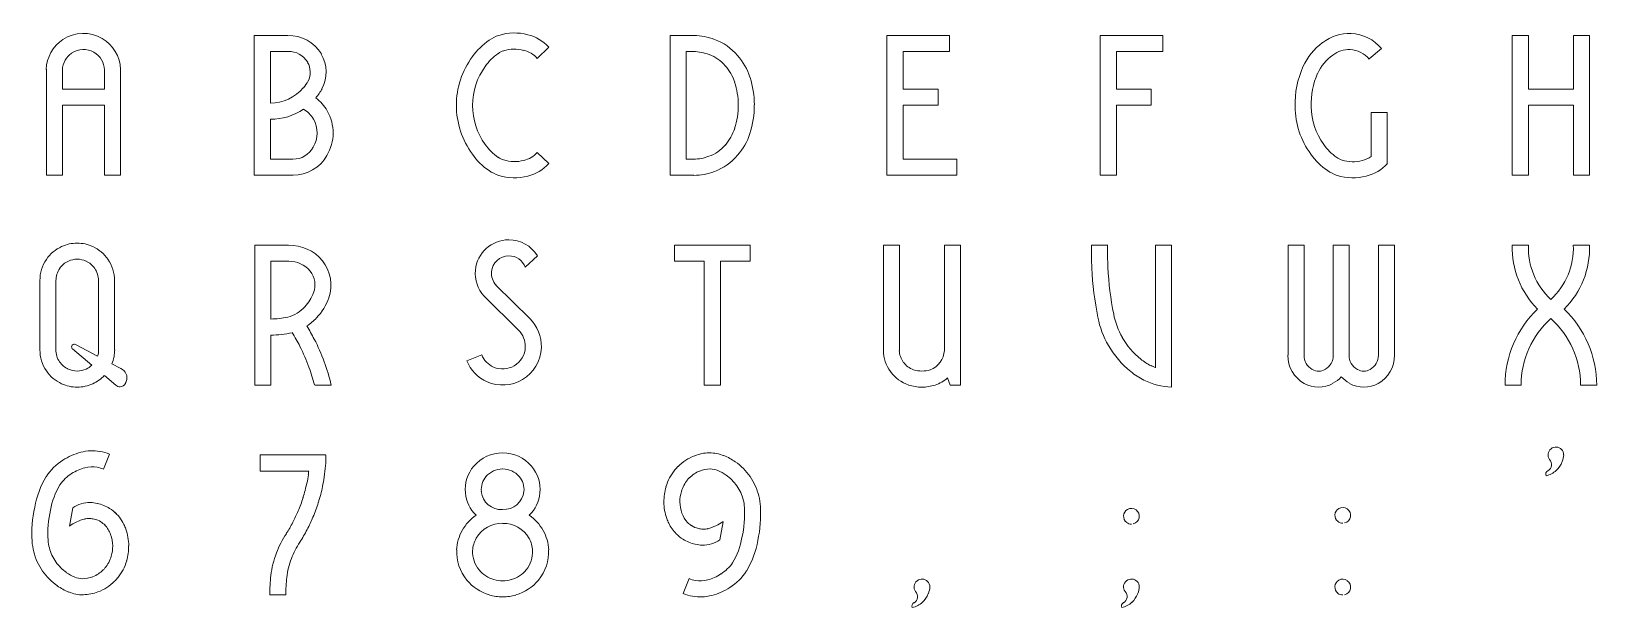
# Model space of a CAD drawing. Header units: inches. Extents: x 0.6 to 23.8, y 139.4 to 143.5.
# Drawn here: x 0.63 to 11.83, y 139.41 to 143.53 of the extents above; entities that cross this region are included whole.
import ezdxf

# ---------------------------------------------------------------- set-up
doc = ezdxf.new("R2010")
doc.units = ezdxf.units.IN
doc.header["$MEASUREMENT"] = 0
doc.layers.add('99', color=7, linetype='Continuous')

# ---------------------------------------------------------------- blocks, each defined once
blk = doc.blocks.new('VMA')
at = {"color": 7, "linetype": 'Continuous', "lineweight": 5}
for p, q in [((-0.265, 0), (-0.265, 0.758)), ((-0.15, 0.617), (-0.15, 0.754)), ((0.151, 0.754), (0.151, 0.617)), ((0.265, 0.758), (0.265, 0)), ((0.151, 0.617), (-0.15, 0.617)), ((-0.15, 0), (-0.15, 0.502)), ((-0.15, 0.502), (0.151, 0.502)), ((0.151, 0.502), (0.151, 0)), ((-0.265, 0), (-0.15, 0)), ((0.151, 0), (0.265, 0))]:
    blk.add_line(p, q, dxfattribs=at)
for centre, radius, start, end in [((0, 0.749), 0.266, 59.8179, 123.3777), ((0, 0.749), 0.266, 123.3619, 178.137), ((0, 0.75), 0.15, 59.808, 123.4448), ((0, 0.749), 0.266, 1.8906, 59.808), ((0, 0.749), 0.15, 123.3353, 178.1697), ((0, 0.749), 0.151, 1.8143, 59.8173)]:
    blk.add_arc(centre, radius, start, end, dxfattribs=at)
blk = doc.blocks.new('VMB')
at = {"color": 7, "linetype": 'Continuous', "lineweight": 5}
for p, q in [((-0.278, 0), (-0.278, 1)), ((-0.278, 1), (-0.037, 1)), ((-0.035, 0.885), (-0.162, 0.885)), ((-0.162, 0.885), (-0.162, 0.516)), ((-0.162, 0.401), (-0.162, 0.115)), ((-0.162, 0.115), (-0.001, 0.115)), ((0, 0), (-0.278, 0))]:
    blk.add_line(p, q, dxfattribs=at)
for centre, radius, start, end in [((-0.032, 0.725), 0.275, 31.2804, 91.102), ((-0.032, 0.726), 0.16, 31.1755, 91.1616), ((-0.019, 0.738), 0.142, 333.383, 29.4535), ((-0.019, 0.738), 0.256, 332.1159, 30.3199), ((-0.166, 0.828), 0.314, 320.0568, 330.7762), ((-0.162, 0.823), 0.307, 269.8264, 320.1863), ((-0.166, 0.829), 0.429, 320.0252, 330.7288), ((-0.161, 0.823), 0.422, 269.8504, 304.0219), ((-0.024, 0.304), 0.196, 30.1924, 59.8076), ((-0.025, 0.303), 0.313, 30.3233, 53.1137), ((-0.025, 0.303), 0.312, 328.9397, 30.3408), ((-0.024, 0.303), 0.197, 328.8826, 30.4335), ((-0.001, 0.281), 0.166, 270.256, 331.3687), ((-0.001, 0.28), 0.28, 270.2407, 330.4218)]:
    blk.add_arc(centre, radius, start, end, dxfattribs=at)
blk = doc.blocks.new('VMC')
at = {"color": 7, "linetype": 'Continuous', "lineweight": 5}
for p, q in [((0.331, 0.916), (0.248, 0.836)), ((0.248, 0.164), (0.331, 0.084))]:
    blk.add_line(p, q, dxfattribs=at)
for centre, radius, start, end in [((0.084, 0.643), 0.375, 75.1286, 107.351), ((0.161, 0.585), 0.46, 124.1217, 145.0544), ((0.051, 0.756), 0.257, 107.7425, 125.1245), ((0.084, 0.641), 0.261, 75.0596, 107.2352), ((0.108, 0.712), 0.302, 42.5424, 76.2383), ((0.254, 0.501), 0.585, 143.5122, 180.1018), ((0.161, 0.585), 0.345, 123.8017, 145.7674), ((0.052, 0.754), 0.144, 108.1016, 125.1489), ((0.108, 0.712), 0.187, 41.616, 76.6133), ((0.247, 0.504), 0.462, 143.474, 180.5444), ((0.254, 0.499), 0.585, 179.9182, 216.4875), ((0.247, 0.496), 0.462, 179.4919, 216.5021), ((0.159, 0.413), 0.458, 214.8552, 235.9194), ((0.161, 0.415), 0.345, 214.2326, 236.1983), ((0.049, 0.242), 0.139, 234.7132, 252.2749), ((0.108, 0.288), 0.187, 283.3867, 318.384), ((0.052, 0.248), 0.261, 235.0697, 252.1956), ((0.084, 0.358), 0.26, 252.6635, 284.9633), ((0.109, 0.286), 0.3, 283.6527, 317.5681), ((0.084, 0.354), 0.372, 252.5317, 284.9881)]:
    blk.add_arc(centre, radius, start, end, dxfattribs=at)
blk = doc.blocks.new('VMD')
at = {"color": 7, "linetype": 'Continuous', "lineweight": 5}
for p, q in [((-0.301, 0), (-0.301, 1)), ((-0.301, 1), (-0.132, 1)), ((-0.135, 0.885), (-0.186, 0.885)), ((-0.186, 0.885), (-0.186, 0.115)), ((-0.186, 0.115), (-0.135, 0.115)), ((-0.132, 0), (-0.301, 0))]:
    blk.add_line(p, q, dxfattribs=at)
for centre, radius, start, end in [((-0.14, 0.557), 0.443, 69.3923, 88.9292), ((-0.109, 0.618), 0.375, 39.4898, 70.6335), ((-0.141, 0.552), 0.333, 69.1303, 88.8599), ((-0.109, 0.618), 0.26, 39.4956, 70.5944), ((-0.149, 0.565), 0.44, 18.0083, 41.521), ((-0.151, 0.564), 0.328, 18.0819, 42.1168), ((-0.326, 0.505), 0.627, 359.9336, 18.1468), ((-0.347, 0.501), 0.533, 0.4385, 18.0114), ((-0.346, 0.499), 0.532, 341.9711, 0.5621), ((-0.312, 0.491), 0.612, 341.714, 1.1394), ((-0.167, 0.443), 0.345, 319.01, 341.6468), ((-0.149, 0.435), 0.44, 318.4796, 341.991), ((-0.14, 0.443), 0.328, 270.9593, 290.5947), ((-0.112, 0.389), 0.268, 289.0467, 320.0202), ((-0.109, 0.382), 0.375, 289.3665, 320.5102), ((-0.141, 0.443), 0.444, 271.0728, 290.6071)]:
    blk.add_arc(centre, radius, start, end, dxfattribs=at)
blk = doc.blocks.new('VME')
at = {"color": 7, "linetype": 'Continuous', "lineweight": 5}
for p, q in [((-0.25, 0), (-0.25, 1)), ((-0.25, 1), (0.198, 1)), ((0.198, 1), (0.198, 0.885)), ((0.198, 0.885), (-0.135, 0.885)), ((-0.135, 0.885), (-0.135, 0.617)), ((-0.135, 0.617), (0.115, 0.617)), ((0.115, 0.617), (0.115, 0.502)), ((0.115, 0.502), (-0.135, 0.502)), ((-0.135, 0.502), (-0.135, 0.115)), ((-0.135, 0.115), (0.25, 0.115)), ((0.25, 0.115), (0.25, 0)), ((0.25, 0), (-0.25, 0))]:
    blk.add_line(p, q, dxfattribs=at)
blk = doc.blocks.new('VMF')
at = {"color": 7, "linetype": 'Continuous', "lineweight": 5}
for p, q in [((-0.224, 0), (-0.224, 1)), ((-0.224, 1), (0.224, 1)), ((0.224, 1), (0.224, 0.885)), ((0.224, 0.885), (-0.109, 0.885)), ((-0.109, 0.885), (-0.109, 0.617)), ((-0.109, 0.617), (0.141, 0.617)), ((0.141, 0.617), (0.141, 0.502)), ((0.141, 0.502), (-0.109, 0.502)), ((-0.109, 0.502), (-0.109, 0)), ((-0.109, 0), (-0.224, 0))]:
    blk.add_line(p, q, dxfattribs=at)
blk = doc.blocks.new('VMG')
at = {"color": 7, "linetype": 'Continuous', "lineweight": 5}
for p, q in [((0.289, 0.906), (0.201, 0.832)), ((0.215, 0.135), (0.215, 0.45)), ((0.215, 0.45), (0.33, 0.45)), ((0.33, 0.45), (0.33, 0.084))]:
    blk.add_line(p, q, dxfattribs=at)
for centre, radius, start, end in [((0.055, 0.716), 0.299, 87.0469, 128.8031), ((0.055, 0.709), 0.306, 40.0984, 87.191), ((0.136, 0.586), 0.452, 126.5363, 155.0259), ((0.055, 0.716), 0.184, 87.0088, 128.8107), ((0.055, 0.709), 0.19, 40.0377, 87.3362), ((0.138, 0.585), 0.339, 125.8444, 154.6915), ((0.322, 0.511), 0.652, 155.9801, 181.7943), ((0.323, 0.511), 0.538, 156.015, 182.1769), ((0.232, 0.488), 0.561, 179.7222, 216.8634), ((0.232, 0.488), 0.446, 179.7243, 216.7884), ((0.155, 0.409), 0.453, 214.7375, 236.0371), ((0.162, 0.417), 0.348, 214.3654, 236.1269), ((0.049, 0.243), 0.141, 234.7567, 252.1109), ((0.105, 0.292), 0.191, 283.7067, 304.91), ((0.051, 0.248), 0.261, 235.0702, 252.1954), ((0.083, 0.358), 0.261, 252.6815, 284.9469), ((0.109, 0.286), 0.3, 283.6126, 317.5752), ((0.083, 0.354), 0.372, 252.519, 284.9996)]:
    blk.add_arc(centre, radius, start, end, dxfattribs=at)
blk = doc.blocks.new('VMH')
at = {"color": 7, "linetype": 'Continuous', "lineweight": 5}
for p, q in [((-0.276, 0), (-0.276, 1)), ((-0.276, 1), (-0.161, 1)), ((-0.161, 1), (-0.161, 0.617)), ((0.161, 0.617), (0.161, 1)), ((0.161, 1), (0.276, 1)), ((0.276, 1), (0.276, 0)), ((-0.161, 0.617), (0.161, 0.617)), ((0.161, 0.502), (-0.161, 0.502)), ((-0.161, 0.502), (-0.161, 0)), ((0.161, 0), (0.161, 0.502)), ((-0.161, 0), (-0.276, 0)), ((0.276, 0), (0.161, 0))]:
    blk.add_line(p, q, dxfattribs=at)
blk = doc.blocks.new('VMQ')
at = {"color": 7, "linetype": 'Continuous', "lineweight": 5}
for p, q in [((-0.311, 0.253), (-0.311, 0.747)), ((-0.196, 0.747), (-0.196, 0.253)), ((0.108, 0.253), (0.108, 0.747)), ((0.223, 0.747), (0.223, 0.253)), ((0.061, 0.142), (-0.079, 0.259)), ((-0.051, 0.288), (0.101, 0.206)), ((0.204, 0.152), (0.267, 0.119)), ((0.233, -0.001), (0.15, 0.068))]:
    blk.add_line(p, q, dxfattribs=at)
for centre, radius, start, end in [((-0.044, 0.747), 0.268, 89.9818, 114.5524), ((-0.044, 0.747), 0.268, 65.4478, 90.0181), ((-0.045, 0.748), 0.266, 145.3994, 180.2102), ((-0.044, 0.747), 0.268, 114.6502, 145.4956), ((-0.044, 0.747), 0.153, 90.0274, 114.4958), ((-0.044, 0.747), 0.153, 65.536, 90), ((-0.045, 0.746), 0.269, 34.5894, 65.3167), ((-0.044, 0.748), 0.267, 359.8208, 34.5008), ((-0.046, 0.748), 0.15, 145.2678, 180.3423), ((-0.043, 0.747), 0.154, 114.8128, 145.3938), ((-0.045, 0.747), 0.153, 34.5818, 65.3743), ((-0.044, 0.748), 0.152, 359.8935, 34.4976), ((-0.045, 0.252), 0.266, 179.79, 214.6006), ((-0.046, 0.252), 0.151, 179.7098, 214.6352), ((-0.064, 0.272), 0.02, 158.5476, 220.4731), ((-0.064, 0.271), 0.0206, 118.8912, 157.63), ((-0.064, 0.269), 0.0228, 57.2188, 115.5592), ((-0.046, 0.253), 0.155, 342.5769, 359.9511), ((-0.043, 0.252), 0.267, 338.0156, 0.216), ((-0.044, 0.253), 0.153, 214.5431, 245.3574), ((-0.045, 0.25), 0.15, 245.3466, 270.2688), ((-0.043, 0.249), 0.149, 269.688, 294.8317), ((-0.045, 0.255), 0.155, 294.8016, 313.4639), ((0.237, 0.05), 0.0753, 22.0172, 66.2688), ((-0.044, 0.253), 0.268, 214.5036, 245.35), ((-0.044, 0.253), 0.268, 245.4481, 270.0168), ((-0.044, 0.253), 0.268, 269.9833, 294.5517), ((-0.045, 0.254), 0.269, 294.6752, 316.3741), ((0.262, 0.029), 0.0421, 271.937, 335.6595), ((0.24, 0.051), 0.0718, 326.9519, 350.8087), ((0.241, 0.051), 0.0711, 350.6907, 22.762), ((0.263, 0.031), 0.0442, 226.3843, 270.523)]:
    blk.add_arc(centre, radius, start, end, dxfattribs=at)
blk = doc.blocks.new('VMR')
at = {"color": 7, "linetype": 'Continuous', "lineweight": 5}
for p, q in [((-0.273, 0), (-0.273, 1)), ((-0.273, 1), (-0.033, 1)), ((-0.031, 0.885), (-0.158, 0.885)), ((-0.158, 0.885), (-0.158, 0.472)), ((-0.158, 0), (-0.158, 0.357)), ((-0.273, 0), (-0.158, 0)), ((0.155, 0), (0.273, 0))]:
    blk.add_line(p, q, dxfattribs=at)
for centre, radius, start, end in [((-0.027, 0.689), 0.311, 40.1122, 91.1557), ((-0.027, 0.689), 0.196, 40.1463, 91.1517), ((-0.009, 0.715), 0.166, 340.7434, 37.0725), ((-0.009, 0.715), 0.28, 340.7357, 38.398), ((-0.116, 0.752), 0.278, 316.2167, 340.8458), ((-0.116, 0.753), 0.394, 316.2509, 340.7895), ((-0.167, 1.124), 0.652, 270.732, 281.3944), ((-0.111, 0.745), 0.27, 285.734, 316.6038), ((-0.109, 0.742), 0.381, 303.0969, 316.5486), ((-0.166, 1.101), 0.744, 270.5723, 282.4291), ((-1.319, -0.425), 1.538, 27.1552, 31.3499), ((-1.291, -0.409), 1.62, 27.0788, 30.8957), ((-1.208, -0.36), 1.409, 20.2301, 26.8592), ((-1.232, -0.371), 1.551, 20.2974, 26.8085), ((-1.233, -0.368), 1.435, 14.8752, 20.2022), ((-1.237, -0.369), 1.555, 13.7329, 20.1689)]:
    blk.add_arc(centre, radius, start, end, dxfattribs=at)
blk = doc.blocks.new('VMS')
at = {"color": 7, "linetype": 'Continuous', "lineweight": 5}
for p, q in [((0.249, 0.925), (0.162, 0.842)), ((-0.048, 0.714), (0.194, 0.475)), ((0.113, 0.393), (-0.132, 0.636)), ((-0.257, 0.173), (-0.15, 0.216))]:
    blk.add_line(p, q, dxfattribs=at)
for centre, radius, start, end in [((0.044, 0.799), 0.24, 90.0132, 174.5674), ((0.044, 0.799), 0.24, 31.6433, 89.9952), ((0.044, 0.799), 0.125, 90.0756, 174.5309), ((0.044, 0.799), 0.125, 20.3571, 90.0394), ((0.045, 0.799), 0.241, 174.6216, 222.5441), ((0.045, 0.799), 0.125, 174.5947, 222.6664), ((0, 0.277), 0.277, 358.1685, 45.6347), ((-0.001, 0.277), 0.163, 358.2358, 45.5943), ((0, 0.277), 0.162, 300.6579, 358.1091), ((0, 0.277), 0.277, 300.6681, 358.1342), ((0, 0.277), 0.277, 201.9996, 246.3734), ((0, 0.277), 0.162, 202.0446, 246.3618), ((0, 0.278), 0.163, 246.4178, 300.5466), ((0, 0.278), 0.278, 246.4103, 300.6153)]:
    blk.add_arc(centre, radius, start, end, dxfattribs=at)
blk = doc.blocks.new('VMT')
at = {"color": 7, "linetype": 'Continuous', "lineweight": 5}
for p, q in [((-0.271, 0.885), (-0.271, 1)), ((-0.271, 1), (0.271, 1)), ((0.271, 1), (0.271, 0.885)), ((-0.057, 0.885), (-0.271, 0.885)), ((-0.057, 0), (-0.057, 0.885)), ((0.271, 0.885), (0.058, 0.885)), ((0.058, 0.885), (0.058, 0)), ((0.058, 0), (-0.057, 0))]:
    blk.add_line(p, q, dxfattribs=at)
blk = doc.blocks.new('VMU')
at = {"color": 7, "linetype": 'Continuous', "lineweight": 5}
for p, q in [((-0.276, 0.248), (-0.276, 1)), ((-0.276, 1), (-0.161, 1)), ((-0.161, 0.248), (-0.161, 1)), ((0.161, 1), (0.161, 0.248)), ((0.161, 1), (0.276, 1)), ((0.276, 1), (0.276, 0)), ((0.203, 0), (0.183, 0.051)), ((0.276, 0), (0.203, 0))]:
    blk.add_line(p, q, dxfattribs=at)
for centre, radius, start, end in [((-0.009, 0.253), 0.267, 181.0766, 215.8625), ((-0.008, 0.253), 0.154, 182.101, 215.668), ((0.005, 0.256), 0.156, 290.0957, 357.017), ((-0.008, 0.254), 0.154, 215.8839, 250.2505), ((-0.009, 0.252), 0.266, 215.7497, 251.1606), ((-0.001, 0.29), 0.305, 251.8885, 288.1115), ((0, 0.294), 0.194, 252.1753, 287.8247), ((0.009, 0.252), 0.266, 288.8076, 311.0697)]:
    blk.add_arc(centre, radius, start, end, dxfattribs=at)
blk = doc.blocks.new('VMV')
at = {"color": 7, "linetype": 'Continuous', "lineweight": 5}
for p, q in [((-0.287, 1), (-0.171, 1)), ((0.171, 0.124), (0.171, 1)), ((0.171, 1), (0.286, 1)), ((0.286, -0.015), (0.286, 1))]:
    blk.add_line(p, q, dxfattribs=at)
for centre, radius, start, end in [((2.023, 0.948), 2.31, 178.7048, 182.7658), ((1.986, 0.947), 2.158, 178.5871, 182.7888), ((2.049, 0.948), 2.336, 182.7355, 191.4462), ((2.056, 0.948), 2.228, 182.7405, 191.4251), ((0.389, 0.604), 0.641, 190.7437, 210.1384), ((0.389, 0.604), 0.526, 190.6091, 210.1572), ((0.405, 0.611), 0.544, 209.9128, 231.4063), ((0.408, 0.613), 0.662, 210.0005, 231.3291), ((0.303, 0.47), 0.37, 230.1839, 243.6809), ((0.302, 0.466), 0.365, 243.5004, 249.0344), ((0.303, 0.469), 0.484, 230.4405, 243.6633), ((0.304, 0.471), 0.486, 243.5949, 267.9111)]:
    blk.add_arc(centre, radius, start, end, dxfattribs=at)
blk = doc.blocks.new('VMW')
at = {"color": 7, "linetype": 'Continuous', "lineweight": 5}
for p, q in [((-0.38, 1), (-0.38, 0.213)), ((-0.38, 1), (-0.265, 1)), ((-0.265, 1), (-0.265, 0.213)), ((-0.057, 0.213), (-0.057, 1)), ((-0.057, 1), (0.058, 1)), ((0.058, 0.213), (0.058, 1)), ((0.266, 1), (0.266, 0.213)), ((0.266, 1), (0.381, 1)), ((0.381, 0.213), (0.381, 1))]:
    blk.add_line(p, q, dxfattribs=at)
for centre, radius, start, end in [((-0.158, 0.208), 0.223, 178.7969, 241.556), ((-0.157, 0.209), 0.109, 177.6853, 242.898), ((-0.161, 0.19), 0.0904, 240.137, 299.863), ((-0.166, 0.209), 0.109, 297.1024, 2.3141), ((0.166, 0.209), 0.109, 177.6854, 242.8983), ((0.162, 0.19), 0.0904, 240.1369, 299.8631), ((0.157, 0.209), 0.109, 297.1024, 2.3141), ((0.158, 0.208), 0.223, 298.4439, 1.203), ((-0.162, 0.19), 0.205, 240.1024, 299.8976), ((-0.167, 0.211), 0.226, 298.5502, 317.7732), ((0.166, 0.209), 0.223, 222.077, 241.5056), ((0.162, 0.19), 0.205, 240.1164, 299.8836)]:
    blk.add_arc(centre, radius, start, end, dxfattribs=at)
blk = doc.blocks.new('VMX')
at = {"color": 7, "linetype": 'Continuous', "lineweight": 5}
for p, q in [((-0.276, 1), (-0.161, 1)), ((0.161, 1), (0.276, 1)), ((-0.328, 0), (-0.213, 0)), ((0.213, 0), (0.328, 0))]:
    blk.add_line(p, q, dxfattribs=at)
for centre, radius, start, end in [((0.34, 0.98), 0.616, 178.1719, 225.1057), ((0.34, 0.981), 0.501, 177.7708, 227.2966), ((-0.339, 0.98), 0.5, 312.6551, 2.2773), ((-0.339, 0.98), 0.616, 314.8641, 1.8366), ((0.43, -0.003), 0.758, 133.828, 179.8003), ((0.43, -0.003), 0.643, 131.9586, 179.7636), ((-0.43, -0.003), 0.643, 0.2363, 48.0417), ((-0.43, -0.003), 0.758, 0.1996, 46.1722)]:
    blk.add_arc(centre, radius, start, end, dxfattribs=at)
blk = doc.blocks.new('VM6')
at = {"color": 7, "linetype": 'Continuous', "lineweight": 5}
for p, q in [((0.144, 0.898), (0.186, 1.005)), ((-0.076, 0.623), (-0.1, 0.492))]:
    blk.add_line(p, q, dxfattribs=at)
for centre, radius, start, end in [((0.089, 0.603), 0.43, 104.4684, 123.307), ((0.063, 0.71), 0.32, 79.8516, 104.656), ((0.063, 0.708), 0.322, 67.4742, 80.033), ((0.047, 0.648), 0.369, 121.6403, 147.877), ((0.092, 0.597), 0.322, 104.6187, 123.1148), ((0.063, 0.708), 0.207, 79.9047, 104.6311), ((0.062, 0.706), 0.209, 67.0405, 79.8905), ((0.291, 0.51), 0.65, 148.985, 169.6556), ((0.327, 0.499), 0.573, 149.8513, 169.2868), ((0.094, 0.595), 0.325, 123.3, 143.7517), ((0.467, 0.442), 0.836, 167.2892, 184.0504), ((0.489, 0.441), 0.743, 167.1938, 183.8576), ((0.043, 0.453), 0.207, 88.1613, 124.9004), ((0.039, 0.382), 0.278, 77.4033, 87.8409), ((0.052, 0.412), 0.246, 56.5438, 78.7295), ((0.037, 0.38), 0.281, 44.9001, 57.7504), ((0.039, 0.383), 0.278, 25.7045, 50.5671), ((0.105, 0.193), 0.362, 105.4822, 124.4233), ((0.04, 0.411), 0.135, 87.7586, 103.6327), ((0.036, 0.383), 0.163, 75.4128, 86.8286), ((0.052, 0.414), 0.13, 55.3424, 78.747), ((0.034, 0.375), 0.172, 45.3166, 58.4986), ((0.031, 0.377), 0.172, 18.5077, 44.4348), ((-0.027, 0.35), 0.352, 20.0609, 25.8282), ((-0.038, 0.347), 0.363, 0.605, 19.8854), ((0.058, 0.412), 0.426, 183.8486, 194.1674), ((0.067, 0.413), 0.32, 184.0192, 194.0644), ((-0.036, 0.347), 0.246, 0.5568, 20.0035), ((-0.03, 0.347), 0.24, 342.9006, 0.7082), ((-0.033, 0.347), 0.357, 342.9969, 0.6252), ((0.055, 0.412), 0.423, 194.244, 214.8942), ((0.056, 0.412), 0.309, 194.3192, 214.8527), ((0.057, 0.413), 0.31, 214.8856, 235.1148), ((-0.034, 0.347), 0.244, 320.6885, 343.16), ((-0.031, 0.345), 0.356, 321.0226, 343.1871), ((0.057, 0.413), 0.425, 214.9024, 235.0979), ((0.052, 0.404), 0.3, 235.0219, 247.7708), ((-0.003, 0.265), 0.15, 246.8518, 268.2246), ((-0.028, 0.421), 0.307, 273.78, 288.2594), ((0.001, 0.312), 0.194, 290.2434, 316.2278), ((0.019, 0.298), 0.172, 315.3688, 321.986), ((0.017, 0.299), 0.289, 315.5786, 322.0809), ((0.051, 0.403), 0.414, 235.0091, 247.7998), ((-0.006, 0.256), 0.256, 247.0625, 271.2394), ((-0.028, 0.423), 0.424, 273.816, 288.2115), ((0.001, 0.312), 0.309, 289.4583, 315.9491)]:
    blk.add_arc(centre, radius, start, end, dxfattribs=at)
blk = doc.blocks.new('VM7')
at = {"color": 7, "linetype": 'Continuous', "lineweight": 5}
for p, q in [((-0.234, 0.885), (-0.234, 1)), ((-0.234, 1), (0.234, 1)), ((0.113, 0.885), (-0.234, 0.885)), ((-0.051, 0), (-0.166, 0))]:
    blk.add_line(p, q, dxfattribs=at)
for centre, radius, start, end in [((-0.852, 0.995), 1.086, 351.8851, 356.2078), ((-0.809, 0.986), 1.044, 356.5516, 0.7483), ((-0.969, 1.024), 1.091, 342.4256, 348.0809), ((-0.762, 0.987), 0.882, 347.6799, 351.6251), ((-0.739, 0.98), 0.857, 351.8457, 353.645), ((-0.738, 0.982), 0.971, 347.6832, 351.7064), ((-0.964, 1.021), 1.086, 337.1547, 342.513), ((-0.952, 1.019), 1.189, 342.4012, 348.1507), ((-0.924, 1), 1.04, 332.4962, 337.3437), ((-0.986, 1.029), 1.224, 337.2121, 342.4556), ((-0.893, 0.976), 1.002, 327.4764, 332.8693), ((-0.911, 0.987), 1.138, 327.5404, 332.7932), ((-0.953, 1.014), 1.188, 332.558, 337.2574), ((0.517, 0.058), 0.68, 146.114, 159.2401), ((0.52, 0.057), 0.569, 145.8915, 159.2337), ((0.513, 0.059), 0.676, 159.1668, 173.295), ((0.518, 0.057), 0.567, 159.191, 173.2185), ((0.847, 0.014), 1.013, 172.979, 180.7905), ((0.849, 0.014), 0.9, 172.9498, 180.8749)]:
    blk.add_arc(centre, radius, start, end, dxfattribs=at)
blk = doc.blocks.new('VM8')
at = {"color": 7, "linetype": 'Continuous', "lineweight": 5}
for centre, radius, start, end in [((0, 0.743), 0.272, 90.012, 139.1359), ((0, 0.743), 0.272, 40.8645, 89.9878), ((-0.011, 0.753), 0.257, 139.2804, 185.518), ((0, 0.742), 0.158, 90.0621, 139.0356), ((0, 0.742), 0.158, 41.0339, 89.8687), ((0.011, 0.753), 0.257, 354.4831, 40.7185), ((-0.01, 0.753), 0.143, 139.5167, 185.4015), ((0.01, 0.753), 0.143, 354.5985, 40.4833), ((-0.009, 0.754), 0.259, 185.7326, 225.6284), ((-0.009, 0.754), 0.145, 186.0051, 273.3945), ((0.008, 0.755), 0.145, 266.7347, 353.8653), ((0.009, 0.754), 0.259, 314.3719, 354.2665), ((-0.005, 0.301), 0.326, 124.6396, 150.7138), ((0.005, 0.301), 0.326, 29.2873, 55.3593), ((-0.015, 0.306), 0.315, 150.7385, 177.2626), ((-0.005, 0.301), 0.211, 88.6086, 150.6922), ((0.005, 0.3), 0.211, 29.4009, 91.3184), ((0.015, 0.306), 0.315, 2.7382, 29.2622), ((-0.014, 0.306), 0.201, 150.8357, 177.2036), ((0.016, 0.307), 0.198, 2.5896, 29.3354), ((-0.013, 0.307), 0.316, 177.3143, 219.6498), ((-0.013, 0.307), 0.202, 177.4328, 219.5872), ((0.013, 0.307), 0.201, 320.3776, 2.6787), ((0.013, 0.307), 0.316, 320.3491, 2.6854), ((-0.002, 0.317), 0.217, 219.779, 253.768), ((0.002, 0.317), 0.217, 286.2319, 320.2202), ((-0.002, 0.317), 0.331, 219.7138, 253.8387), ((0, 0.323), 0.223, 253.8599, 270.034), ((0, 0.323), 0.223, 269.9656, 286.1406), ((0.002, 0.317), 0.331, 286.1607, 320.2874), ((0, 0.326), 0.341, 253.8782, 269.9301), ((0, 0.326), 0.341, 270.0701, 286.1215)]:
    blk.add_arc(centre, radius, start, end, dxfattribs=at)
blk = doc.blocks.new('VM9')
at = {"color": 7, "linetype": 'Continuous', "lineweight": 5}
for p, q in [((0.078, 0.523), (0.053, 0.392)), ((-0.209, 0.01), (-0.166, 0.116))]:
    blk.add_line(p, q, dxfattribs=at)
for centre, radius, start, end in [((-0.02, 0.726), 0.289, 90.4263, 111.6012), ((-0.017, 0.754), 0.261, 67.282, 91.0196), ((-0.039, 0.716), 0.289, 135.5768, 142.0805), ((-0.023, 0.703), 0.309, 109.4587, 135.9498), ((-0.013, 0.689), 0.211, 90.3714, 111.5211), ((-0.018, 0.754), 0.146, 66.6706, 88.6085), ((-0.073, 0.612), 0.414, 55.008, 67.8002), ((-0.079, 0.602), 0.426, 34.903, 55.097), ((0.009, 0.67), 0.356, 141.023, 163.1868), ((0.008, 0.67), 0.239, 140.4782, 163.3702), ((-0.023, 0.702), 0.196, 136.0038, 141.7908), ((-0.022, 0.701), 0.196, 110.3799, 136.0895), ((-0.076, 0.606), 0.305, 55.1529, 67.7219), ((-0.079, 0.602), 0.31, 34.8847, 55.116), ((-0.077, 0.603), 0.423, 14.2431, 34.8949), ((0.011, 0.668), 0.357, 162.9995, 180.6218), ((0.008, 0.668), 0.24, 162.8988, 180.7086), ((-0.077, 0.603), 0.308, 14.2617, 34.8671), ((-0.072, 0.605), 0.303, 3.6626, 14.2499), ((-0.08, 0.603), 0.426, 3.8495, 14.1675), ((0.016, 0.668), 0.363, 180.6043, 199.8879), ((0.017, 0.668), 0.249, 180.6152, 199.8102), ((-0.052, 0.639), 0.174, 198.6837, 224.2383), ((-0.511, 0.574), 0.742, 347.1858, 3.8659), ((-0.499, 0.573), 0.845, 347.382, 3.9572), ((0.004, 0.665), 0.351, 200.0518, 205.8351), ((-0.06, 0.633), 0.279, 205.7242, 224.7294), ((-0.05, 0.646), 0.181, 225.4523, 237.1311), ((-0.074, 0.603), 0.131, 235.5858, 258.7872), ((-0.059, 0.63), 0.161, 255.3276, 266.8578), ((-0.062, 0.603), 0.134, 267.7127, 283.6802), ((-0.127, 0.821), 0.361, 285.4273, 304.4383), ((-0.059, 0.635), 0.281, 224.9031, 237.7488), ((-0.074, 0.603), 0.246, 236.5442, 258.7281), ((-0.061, 0.633), 0.278, 257.4035, 267.8406), ((-0.065, 0.562), 0.207, 268.1813, 304.8804), ((-0.344, 0.513), 0.566, 329.7408, 349.3968), ((-0.313, 0.505), 0.65, 328.9858, 349.6557), ((-0.112, 0.415), 0.318, 303.1182, 324.0019), ((-0.087, 0.301), 0.201, 246.9175, 260.249), ((-0.116, 0.422), 0.326, 284.7735, 303.0615), ((-0.07, 0.368), 0.371, 301.7233, 327.8416), ((-0.085, 0.307), 0.322, 247.4748, 260.0305), ((-0.085, 0.308), 0.208, 259.9449, 284.4601), ((-0.114, 0.418), 0.437, 284.6168, 303.1588), ((-0.085, 0.309), 0.324, 260.0249, 284.4831)]:
    blk.add_arc(centre, radius, start, end, dxfattribs=at)
blk = doc.blocks.new('VMCOMMA')
at = {"color": 7, "linetype": 'Continuous', "lineweight": 5}
for centre, radius, start, end in [((0, 0.056), 0.0564, 43.885, 127.7491), ((0, 0.056), 0.0563, 127.8839, 216.3099), ((-0.081, -0.013), 0.0501, 299.2125, 45.115), ((-0.108, 0.067), 0.164, 312.4345, 339.1403), ((-0.001, 0.056), 0.0575, 0.4696, 43.2337), ((-0.104, 0.066), 0.161, 339.2112, 356.5987), ((-0.044, -0.081), 0.0278, 115.6355, 202.7611), ((-0.106, 0.068), 0.164, 282.8488, 312.0209)]:
    blk.add_arc(centre, radius, start, end, dxfattribs=at)
blk = doc.blocks.new('VMSEMI')
at = {"color": 7, "linetype": 'Continuous', "lineweight": 5}
for centre, radius, start, end in [((-0.001, 0.562), 0.0564, 119.7267, 176.0587), ((-0.001, 0.562), 0.056, 175.824, 232.797), ((-0.001, 0.562), 0.0562, 54.3956, 119.7486), ((-0.001, 0.562), 0.0563, 348.8641, 54.425), ((-0.005, 0.553), 0.0476, 230.178, 274.3412), ((-0.001, 0.562), 0.0561, 283.8397, 349.1036), ((-0.001, 0.056), 0.0564, 43.8846, 127.7494), ((-0.001, 0.056), 0.0563, 127.883, 216.3102), ((-0.082, -0.013), 0.0501, 299.2133, 45.1149), ((-0.109, 0.067), 0.164, 312.4353, 339.1401), ((-0.002, 0.056), 0.0575, 0.4691, 43.2353), ((-0.106, 0.066), 0.161, 339.2118, 356.5969), ((-0.045, -0.081), 0.0278, 115.6321, 202.7618), ((-0.107, 0.068), 0.164, 282.8484, 312.021)]:
    blk.add_arc(centre, radius, start, end, dxfattribs=at)
blk = doc.blocks.new('VMCOLN')
at = {"color": 7, "linetype": 'Continuous', "lineweight": 5}
for centre, radius, start, end in [((0.011, 0.568), 0.0564, 119.7271, 176.0574), ((0.011, 0.568), 0.056, 175.8271, 232.7949), ((0.011, 0.568), 0.0562, 54.3956, 119.7486), ((0.011, 0.568), 0.0563, 348.8641, 54.425), ((0.007, 0.56), 0.0476, 230.1781, 274.3415), ((0.011, 0.568), 0.0561, 283.8386, 349.1047), ((0.011, 0.055), 0.0564, 119.7271, 176.0574), ((0.011, 0.055), 0.056, 175.8271, 232.7949), ((0.007, 0.047), 0.0476, 230.1781, 274.3415), ((0.011, 0.056), 0.0562, 54.3956, 119.7486), ((0.011, 0.055), 0.0561, 283.8386, 349.1047), ((0.011, 0.055), 0.0563, 348.8641, 54.425)]:
    blk.add_arc(centre, radius, start, end, dxfattribs=at)
blk = doc.blocks.new('VMAPOST')
at = {"color": 7, "linetype": 'Continuous', "lineweight": 5}
for centre, radius, start, end in [((0.036, 1), 0.0563, 127.883, 216.3102), ((0.036, 1), 0.0564, 43.8846, 127.7494), ((0.034, 1), 0.0575, 0.4691, 43.2353), ((-0.045, 0.931), 0.0501, 299.2133, 45.1149), ((-0.072, 1.011), 0.164, 312.4353, 339.1401), ((-0.069, 1.01), 0.161, 339.2118, 356.5969), ((-0.009, 0.862), 0.0278, 115.6321, 202.7618), ((-0.071, 1.011), 0.164, 282.8484, 312.021)]:
    blk.add_arc(centre, radius, start, end, dxfattribs=at)

msp = doc.modelspace()

# ---------------------------------------------------------------- block references
at = {"layer": '99', "color": 7, "linetype": 'Continuous', "lineweight": 0}
for name, p in [('VMA', (1, 142.5)), ('VMB', (2.5, 142.5)), ('VMC', (4, 142.5)), ('VMD', (5.5, 142.5)), ('VME', (7, 142.5)), ('VMF', (8.5, 142.5)), ('VMG', (10, 142.5)), ('VMH', (11.5, 142.5)), ('VMS', (4, 141)), ('VMQ', (1, 141)), ('VMR', (2.5, 141)), ('VMT', (5.5, 141)), ('VMU', (7, 141)), ('VMV', (8.5, 141)), ('VMW', (10, 141)), ('VMX', (11.5, 141)), ('VM6', (1, 139.5)), ('VM7', (2.5, 139.5)), ('VM8', (4, 139.5)), ('VM9', (5.5, 139.5)), ('VMAPOST', (11.5, 139.5)), ('VMSEMI', (8.5, 139.5)), ('VMCOLN', (10, 139.5)), ('VMCOMMA', (7, 139.5))]:
    msp.add_blockref(name, p, dxfattribs=at)

doc.saveas('drawing.dxf')
